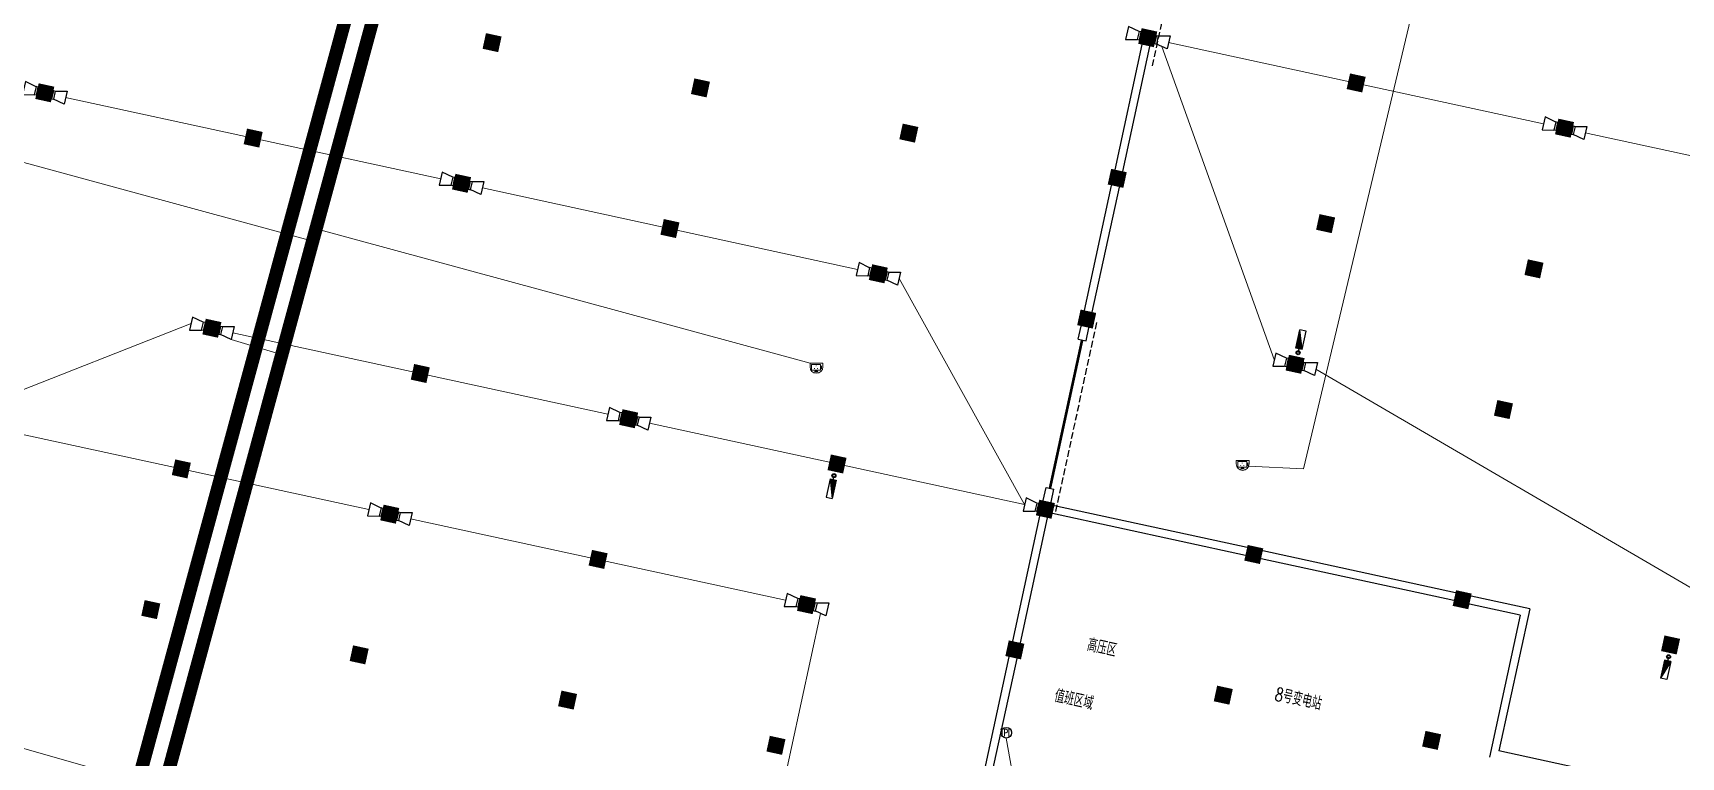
# Model space of a CAD drawing. Extents: x 791398 to 2325386, y -987887 to -518217.
# Drawn here: x 1507381 to 1569212, y -802477 to -775316 of the extents above; entities that cross this region are included whole.
import ezdxf
from ezdxf.enums import TextEntityAlignment as Align

# ---------------------------------------------------------------- set-up
doc = ezdxf.new("R2010")
doc.units = 0
doc.header["$LTSCALE"] = 1000
doc.header["$MEASUREMENT"] = 0
for name, pattern in [('BORDER', [1.75, 0.5, -0.25, 0.5, -0.25, 0, -0.25]), ('DASH', [0.35, 0.25, -0.1]), ('DASHEDX2', [1.5, 1, -0.5])]:
    doc.linetypes.add(name, pattern=pattern)
for name, color, linetype in [('COLUMN', 252, 'Continuous'), ('JPS-X', 1, 'BORDER'), ('JPS-XHS', 7, 'Continuous'), ('RD-equip', 3, 'Continuous'), ('RD-text', 4, 'Continuous'), ('TEXT', 7, 'Continuous'), ('WALL', 8, 'Continuous'), ('WINDOW', 8, 'Continuous'), ('ZS封堵', 40, 'Continuous')]:
    doc.layers.add(name, color=color, linetype=linetype)
doc.layers.add('RD-line', color=2, linetype='Continuous', lineweight=0)
doc.styles.add('_TEL_DIM', font='SIMPLEX', dxfattribs={"width": 0.8, "height": 3.5, "bigfont": 'HZTXT'})
doc.styles.add('FS1', font='txt4', dxfattribs={"width": 0.8, "bigfont": 'fstxt'})
doc.styles.add('FS2', font='tjromans.shx', dxfattribs={"width": 0.8, "bigfont": 'tjhztxt.shx'})
doc.linetypes.add('BRA', pattern='A,2.8,-0.1,["B",_TEL_DIM,S=0.07,R=0,X=0,Y=-0.12],-0.25', length=3.15)
doc.linetypes.add('CCTV', pattern='A,2.8,-0.1,["V",_TEL_DIM,S=0.07,R=0,X=0,Y=-0.12],-0.25', length=3.15)
doc.linetypes.add('TD', pattern='A,2.8,-0.1,["C",_TEL_DIM,S=0.07,R=0,X=0,Y=-0.12],-0.25', length=3.15)

# ---------------------------------------------------------------- blocks, each defined once
blk = doc.blocks.new('FF')
at = {"linetype": 'Continuous'}
for radius in [75, 60]:
    blk.add_circle((0, 0), radius, dxfattribs=at)
blk = doc.blocks.new('DXHS')
at = {"layer": 'JPS-XHS'}
blk.add_hatch(color=256, dxfattribs=at).paths.add_polyline_path([(-350, 240), (-350, 0), (350, 0)])
at = {"layer": 'JPS-XHS', "linetype": 'Continuous'}
for p, q in [((-350, 240), (-350, 0)), ((-350, 240), (350, 240)), ((-350, 0), (350, 0)), ((350, 240), (350, 0))]:
    blk.add_line(p, q, dxfattribs=at)
at = {"layer": 'JPS-XHS'}
blk.add_line((-350, 240), (350, 0), dxfattribs=at)
blk = doc.blocks.new('xxhhsss')
at = {"layer": 'JPS-X', "const_width": 50}
for points in [[(89720, -88830), (89688, -88976)], [(72242, -93733), (72274, -93587)], [(103553, -100531), (103584, -100384)]]:
    blk.add_lwpolyline(points, dxfattribs=at)
at = {"layer": 'JPS-X'}
for p, rotation in [((89688, -88976), 257.7513756366785), ((72274, -93587), 77.75137563667849), ((103584, -100384), 257.7513756366785)]:
    blk.add_blockref('FF', p, dxfattribs=dict(at, rotation=rotation))
at = {"layer": 'JPS-XHS', "xscale": -1}
for p, rotation in [((89677, -88462), 257.7513756366785), ((72285, -94101), 77.75137563667849)]:
    blk.add_blockref('DXHS', p, dxfattribs=dict(at, rotation=rotation))
at = {"layer": 'JPS-XHS', "rotation": 257.7513756366785}
blk.add_blockref('DXHS', (103361, -100847), dxfattribs=at)
blk = doc.blocks.new('_FZH')
blk.add_solid([(-0.5, -0.5), (0.5, -0.5), (-0.5, 0.5), (0.5, 0.5)])
blk = doc.blocks.new('dadadadadadadad')
at = {"layer": 'RD-equip'}
for p, q in [((-157, 0), (-157, -70)), ((-157, 0), (157, 0)), ((157, 0), (157, -70)), ((-154, -70), (-253, -500)), ((-253, -500), (248, -500)), ((-157, -70), (157, -70)), ((248, -500), (155, -70))]:
    blk.add_line(p, q, dxfattribs=at)
blk = doc.blocks.new('PCY07')
at = {"color": 0, "lineweight": -2}
for p, q in [((-321, 0), (-321, 182)), ((-321, 182), (321, 182)), ((-249, -161), (-249, 129)), ((-249, 129), (205, 129)), ((205, 129), (205, -161)), ((321, 0), (321, 182)), ((205, -161), (-249, -161))]:
    blk.add_line(p, q, dxfattribs=at)
at = {"color": 0, "lineweight": -2, "const_width": 25}
for points in [[(-34, 48, 1), (-9, 48, 1)], [(-111, -81, 1), (-86, -81, 1)], [(67, -81, -1), (42, -81, -1)]]:
    blk.add_lwpolyline(points, format="xyb", close=True, dxfattribs=at)
at = {"color": 0, "lineweight": -2, "const_width": 80}
blk.add_lwpolyline([(245, 69), (245, -100)], dxfattribs=at)
at = {"color": 0, "lineweight": -2}
blk.add_lwpolyline([(-12, -162, 100, 250, 0), (-12, -272, 250, 250, 0)], format="xyseb", dxfattribs=at)
blk.add_arc((0, 0), 321, 180, 0, dxfattribs=at)
blk = doc.blocks.new('TPD')
at = {"layer": 'RD-equip'}
blk.add_circle((0, 0), 200, dxfattribs=at)
at = {"layer": 'RD-text', "style": 'FS1', "width": 0.8}
blk.add_attdef('CP', text='', height=350, dxfattribs=at).set_placement((0, 0), align=Align.MIDDLE)

msp = doc.modelspace()

# ---------------------------------------------------------------- linework, layer by layer
at = {"layer": 'RD-line', "linetype": 'CCTV'}
for p, q in [((1555053, -791664), (1560328, -769461)), ((1503863, -779311), (1517875, -783123)), ((1536536, -787707), (1518000, -782665)), ((1552990, -791568), (1555053, -791664))]:
    msp.add_line(p, q, dxfattribs=at)
at = {"layer": 'RD-line', "linetype": 'BRA', "ltscale": 0.8}
for p, q in [((1549730, -775824), (1553952, -787567)), ((1564057, -778727), (1549985, -775673)), ((1507531, -777498), (1508118, -777625)), ((1508607, -777731), (1522678, -780788)), ((1565132, -778961), (1564546, -778833)), ((1579693, -782121), (1565621, -779067)), ((1523167, -780894), (1523753, -781021)), ((1524242, -781127), (1538313, -784184)), ((1538802, -784290), (1539389, -784417)), ((1539876, -784530), (1544585, -793004)), ((1513314, -786215), (1504605, -789646)), ((1514387, -786456), (1513801, -786329)), ((1528948, -789613), (1514876, -786562)), ((1554439, -787680), (1555024, -787815)), ((1505912, -790142), (1519984, -793197)), ((1530024, -789846), (1529437, -789719)), ((1544585, -793004), (1530513, -789952)), ((1520473, -793303), (1521059, -793430)), ((1521548, -793537), (1535620, -796591)), ((1536109, -796698), (1536695, -796825)), ((1534429, -808619), (1536926, -797092)), ((1517398, -805111), (1495795, -798950))]:
    msp.add_line(p, q, dxfattribs=at)
at = {"layer": 'RD-line'}
msp.add_line((1514818, -786817), (1516658, -787367), dxfattribs=at)
at = {"layer": 'RD-line', "linetype": 'BRA'}
msp.add_line((1575857, -799792), (1555512, -787924), dxfattribs=at)
at = {"layer": 'RD-line', "linetype": 'TD'}
msp.add_line((1543899, -801763), (1544531, -805413), dxfattribs=at)
at = {"layer": 'RD-line', "const_width": 500}
msp.add_lwpolyline([(1508440, -814001), (1523041, -760319)], dxfattribs=at)
at = {"layer": 'RD-line', "linetype": 'DASHEDX2', "const_width": 500}
msp.add_lwpolyline([(1509405, -814263), (1524006, -760581)], dxfattribs=at)
at = {"layer": 'WALL'}
for p, q in [((1547977, -780445), (1548995, -775755)), ((1548270, -780509), (1549288, -775818)), ((1546831, -785723), (1547849, -781032)), ((1547124, -785786), (1548143, -781095)), ((1546598, -786797), (1546704, -786309)), ((1546891, -786861), (1546997, -786373)), ((1546598, -786797), (1546891, -786861)), ((1545282, -792856), (1545388, -792368)), ((1545388, -792368), (1545682, -792431)), ((1545576, -792920), (1545682, -792431)), ((1552932, -794619), (1545701, -793050)), ((1544137, -798133), (1545155, -793443)), ((1544430, -798197), (1545448, -793506)), ((1552869, -794913), (1545637, -793343)), ((1560687, -796610), (1553455, -795040)), ((1560750, -796317), (1553519, -794747)), ((1563179, -797151), (1561273, -796737)), ((1563535, -796921), (1561337, -796444)), ((1563535, -796921), (1562379, -802247)), ((1563179, -797151), (1562022, -802477)), ((1542991, -803411), (1544009, -798720)), ((1543284, -803474), (1544303, -798783)), ((1567412, -803340), (1562379, -802247))]:
    msp.add_line(p, q, dxfattribs=at)
at = {"layer": 'WINDOW', "linetype": 'DASH', "ltscale": 2, "const_width": 100}
msp.add_lwpolyline([(1546744, -786829), (1545535, -792400)], dxfattribs=at)
at = {"layer": 'ZS封堵', "linetype": 'DASH'}
for points in [[(1549384, -776555), (1550933, -769422)], [(1545756, -793266), (1547305, -786132)]]:
    msp.add_lwpolyline(points, dxfattribs=at)

# ---------------------------------------------------------------- block references
at = {"layer": 'COLUMN'}
for p, xscale, yscale, zscale, rotation in [((1524606, -775679), 600.0000000001716, 599.9999999999687, 599.9999999999687, 347.7513756325733), ((1549205, -775493), 599.9999999999193, 600.0000000000331, 600.0000000000331, 347.7513756325794), ((1507825, -777561), 600.0000000001716, 599.9999999999193, 599.9999999999193, 347.7513756325733), ((1532424, -777376), 599.9999999999441, 600.0000000000824, 600.0000000000824, 347.7513756325686), ((1557023, -777191), 599.9999999999193, 599.9999999999193, 599.9999999999193, 347.7513756325794), ((1515642, -779259), 599.9999999999441, 599.9999999999687, 599.9999999999687, 347.7513756325686), ((1540242, -779073), 600.0000000001716, 600.0000000000331, 600.0000000000331, 347.7513756325733), ((1564841, -778888), 599.9999999999193, 600.0000000000331, 600.0000000000331, 347.7513756325794), ((1523460, -780956), 599.9999999999687, 599.9999999999687, 599.9999999999687, 347.7513756325577), ((1548060, -780770), 600.0000000004237, 600.0000000000331, 600.0000000000331, 347.7513756325671), ((1555878, -782468), 599.9999999999441, 599.9999999999687, 599.9999999999687, 347.7513756325686), ((1531278, -782653), 599.9999999999687, 599.9999999999193, 599.9999999999193, 347.7513756325577), ((1539096, -784350), 600.0000000001716, 600.0000000000331, 600.0000000000331, 347.7513756325733), ((1563695, -784165), 599.9999999999441, 600.0000000000331, 600.0000000000331, 347.7513756325686), ((1546914, -786048), 599.9999999999441, 599.9999999999687, 599.9999999999687, 347.7513756325686), ((1514094, -786392), 599.9999999999441, 599.9999999999687, 599.9999999999687, 347.7513756325686), ((1554732, -787745), 599.9999999999441, 599.9999999999687, 599.9999999999687, 347.7513756325686), ((1521912, -788090), 599.9999999999441, 599.9999999999687, 599.9999999999687, 347.7513756325686), ((1529730, -789787), 599.9999999999441, 599.9999999999193, 599.9999999999193, 347.7513756325686), ((1562550, -789442), 600.0000000001962, 600.0000000000824, 600.0000000000824, 347.7513756325624), ((1512948, -791669), 599.9999999999441, 600.0000000000824, 600.0000000000824, 347.7513756325686), ((1537547, -791484), 600.0000000001716, 600.0000000000331, 600.0000000000331, 347.7513756325733), ((1520766, -793367), 599.9999999999687, 600.0000000000824, 600.0000000000824, 347.7513756325577), ((1545365, -793181), 600.0000000001716, 599.9999999999687, 599.9999999999687, 347.7513756325733), ((1553183, -794879), 599.9999999999193, 599.9999999999687, 599.9999999999687, 347.7513756325794), ((1528584, -795064), 599.9999999999441, 599.9999999999193, 599.9999999999193, 347.7513756325686), ((1561001, -796576), 600.0000000001469, 599.9999999999193, 599.9999999999193, 347.7513756325841), ((1511802, -796947), 600.0000000001716, 600.0000000000331, 600.0000000000331, 347.7513756325733), ((1536402, -796761), 600.0000000001716, 599.9999999999687, 599.9999999999687, 347.7513756325733), ((1544220, -798458), 599.9999999999441, 599.9999999999687, 599.9999999999687, 347.7513756325686), ((1568819, -798273), 599.9999999999441, 600.0000000000331, 600.0000000000331, 347.7513756325686), ((1519620, -798644), 599.9999999999441, 600.0000000000331, 600.0000000000331, 347.7513756325686), ((1527438, -800341), 600.0000000001716, 599.9999999999687, 599.9999999999687, 347.7513756325733), ((1552038, -800156), 600.0000000001962, 599.9999999999193, 599.9999999999193, 347.7513756325624), ((1535256, -802038), 599.9999999999193, 599.9999999999687, 599.9999999999687, 347.7513756325794), ((1559855, -801853), 599.9999999999441, 599.9999999999687, 599.9999999999687, 347.7513756325686)]:
    msp.add_blockref('_FZH', p, dxfattribs=dict(at, xscale=xscale, yscale=yscale, zscale=zscale, rotation=rotation))
at = {"layer": 'JPS-XHS'}
msp.add_blockref('xxhhsss', (1465159, -698333), dxfattribs=at)
at = {"layer": 'RD-equip', "color": 3, "lineweight": 0, "xscale": 0.7475813101045787, "yscale": 0.7475813099881634, "zscale": 0.74758131}
for p in [(1536776, -787843), (1552766, -791484)]:
    msp.add_blockref('PCY07', p, dxfattribs=at)
at = {"layer": 'RD-equip'}
ref = msp.add_blockref('TPD', (1543899, -801563), dxfattribs=at)
ref.add_attrib('CP', 'TPD', dxfattribs={"layer": 'RD-text', "height": 270, "style": 'FS1', "width": 0.6}).set_placement((1543899, -801563), align=Align.MIDDLE)
at = {"layer": 'RD-line', "color": 1, "rotation": 257.094697204239}
for p in [(1548912, -775430), (1507531, -777498), (1564548, -778824), (1523167, -780892), (1538803, -784287), (1513801, -786329), (1554439, -787681), (1529436, -789723), (1520473, -793303), (1545072, -793118), (1536109, -796698)]:
    msp.add_blockref('dadadadadadadad', p, dxfattribs=at)
at = {"layer": 'RD-line', "color": 1, "xscale": -1, "rotation": 77.094697204239}
for p in [(1549497, -775564), (1508116, -777632), (1565133, -778958), (1523752, -781026), (1539388, -784421), (1514385, -786463), (1555024, -787815), (1530021, -789857), (1521058, -793437), (1536693, -796832)]:
    msp.add_blockref('dadadadadadadad', p, dxfattribs=at)

# ---------------------------------------------------------------- texts
at = {"layer": 'TEXT', "style": 'FS2', "width": 0.7}
for s, p in [('高压区', (1546899, -798490)), ('值班区域', (1545668, -800403)), ('8号变电站', (1553940, -800349))]:
    msp.add_text(s, height=500, rotation=347.59026, dxfattribs=at).set_placement(p)

doc.saveas('drawing.dxf')
